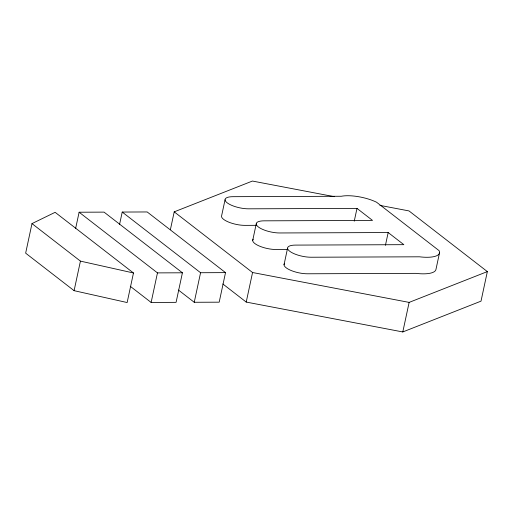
<?xml version="1.0" encoding="UTF-8"?>
<svg xmlns="http://www.w3.org/2000/svg" width="513" height="513" viewBox="0 0 513 513"><rect width="100%" height="100%" fill="white"/><g stroke="black" fill="none" stroke-linecap="round" stroke-linejoin="round"><path stroke-width="0.77" d="M31.986 223.604L25.65 253.159L74.096 290.672L127.141 302.542L133.476 272.987L55.128 212.318L31.986 223.604L80.432 261.117L133.476 272.987M75.61 228.554L79.117 212.222L104.062 212.126L182.416 272.794L176.081 302.349L151.13 302.446L130.276 286.299M74.096 290.672L80.432 261.117M119.555 224.495L122.222 212.055L147.173 211.952L225.521 272.621L219.186 302.176L194.235 302.279L178.441 290.044M151.13 302.446L157.465 272.89L79.117 212.222M170.374 229.734L174.208 211.85L252.428 181.051L334.252 196.665M194.235 302.279L200.57 272.724L122.222 212.055M225.053 199.762L221.507 216.313A15.974 5.175 12.1 0 0 244.996 225.367L256.16 225.322M252.691 240.462L256.237 223.912M379.889 205.373L409.002 210.926L487.35 271.595L481.014 301.15L402.795 331.949L246.221 302.074L252.556 272.518L174.208 211.85M284.029 264.727L287.581 248.177M354.252 221.18L356.99 208.393L248.549 208.817A15.974 5.175 12.1 0 1 227.156 202.802A15.974 5.175 12.1 0 1 232.876 196.684L341.325 196.261A25.458 8.246 12.1 0 1 376.542 202.218L439.064 250.633A25.458 8.246 12.1 0 1 419.519 256.808L311.07 257.231A15.974 5.175 12.1 0 1 289.678 251.216A15.974 5.175 12.1 0 1 295.398 245.099L403.846 244.675L388.174 232.543L279.732 232.966A15.974 5.175 12.1 0 1 258.34 226.951A15.974 5.175 12.1 0 1 264.06 220.834L372.509 220.404L356.99 208.393M385.436 245.329L388.174 232.543M402.795 331.949L409.13 302.394L487.35 271.595M439.5 252.909L435.954 269.46A25.458 8.246 12.1 0 1 415.966 273.358L307.524 273.782A15.974 5.175 12.1 0 1 290.159 270.088A15.974 5.175 12.1 0 1 284.561 263.464M287.344 249.472L276.18 249.517A15.974 5.175 12.1 0 1 258.821 245.817A15.974 5.175 12.1 0 1 253.223 239.199M157.465 272.89L182.416 272.794M200.57 272.724L225.521 272.621M252.556 272.518L409.13 302.394M222.841 283.971L246.221 302.074"/></g></svg>
